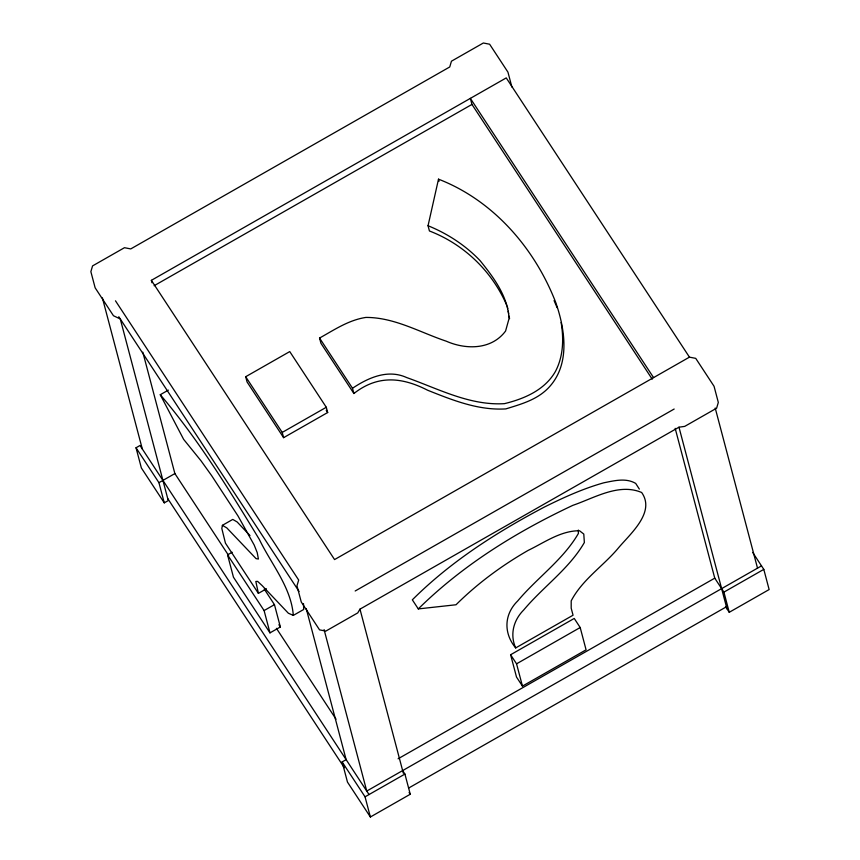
<?xml version="1.0" encoding="UTF-8"?>
<svg xmlns="http://www.w3.org/2000/svg" width="860" height="860" viewBox="0 0 860 860"><rect width="100%" height="100%" fill="white"/><g stroke="black" fill="none" stroke-linecap="round" stroke-linejoin="round"><path stroke-width="1.29" d="M249.991 535.576L237.156 521.966L232.759 519.418L222.396 525.331L221.826 528.524L225.449 543.165L258.398 593.379L266.46 588.778M428.043 225.728L438.503 179.17C493.382 200.391 534.802 248.357 555.754 302.494C565.375 330.175 570.524 365.532 547.852 388.494C536.393 400.007 520.891 404.243 505.852 408.898C478.44 410.596 452.683 400.212 427.71 390.268C401.835 377.024 377.669 374.831 353.89 393.514L320.941 343.301L319.554 338.055C334.357 329.799 348.784 319.995 365.898 317.426C394.428 317.329 419.831 332.336 446.243 341.183C466.152 349.923 491.64 349.794 505.583 331.035L509.098 318.383C507.54 296.012 493.629 277.382 479.998 260.537C465.4 245.283 447.555 233.662 428.043 225.728L429.43 230.975C463.841 244.175 492.038 271.223 506.658 305.063M689.451 357.147L506.25 77.905L151.36 280.338L334.572 559.57L689.451 357.147L695.729 358.362L714.058 386.29L718.315 402.426L716.616 408.199L684.721 426.388L678.981 427.194L359.974 609.149L357.749 612.9L325.843 631.089L319.565 629.875L301.247 601.957L296.979 585.811L298.678 580.048L115.477 300.806M639.346 489.103L635.701 483.417C625.908 477.644 614.244 480.719 603.849 482.793C583.123 488.598 563.493 497.542 544.262 507.11C496.628 532.243 450.618 561.623 412.338 599.828L418.293 608.912C462.723 565.063 516.581 531.77 572.867 505.336C594.292 498.037 618.813 482.793 641.657 492.49C656.019 512.807 629.133 534.705 617.437 549.121C602.462 566.589 581.951 580.134 571.201 600.861L571.191 608.17L573.05 615.212L515.688 647.924C503.594 633.379 503.831 614.502 517.741 600.914C537.124 577.769 563.182 559.785 578.404 533.447L578.339 530.072M154.123 285.724L471.957 104.425L470.356 98.373L653.568 377.615M222.396 525.331L226.782 527.879L256.076 558.645L258.409 559.021L257.226 552.647L254.205 545.068L238.005 515.957L211.571 475.526L200.939 460.702L183.642 439.363L160.272 394.729L168.334 390.128M245.68 376.723L289.755 351.579L326.295 407.274L327.681 412.52L283.606 437.665L247.067 381.969L245.68 376.723L282.22 432.419L283.606 437.665M511.883 87.043L507.948 72.143L489.619 44.215L483.341 43L451.446 61.2L449.748 66.962L130.752 248.916L124.474 247.701L92.568 265.901L90.87 271.663L95.138 287.81L113.456 315.727L120.271 318.963L168.259 500.584L164.271 502.853L141.362 467.947L136.03 447.77L140.019 445.491L369.037 794.543M164.271 502.853L158.939 482.675L174.881 473.581L142.814 352.181M353.89 393.514L352.503 388.269C368.392 377.615 387.925 368.929 406.78 377.604C438.535 388.86 469.807 405.759 504.465 403.652C524.406 398.782 544.853 390.042 555.495 371.348C563.375 356.276 563.88 338.947 561.118 322.478M282.22 432.419L326.295 407.274M264.235 589.057L274.458 604.655L280.36 626.962L269.986 632.874L233.447 577.178L227.556 554.872L232.157 552.249M269.986 632.874L264.095 610.568L274.458 604.655M258.398 593.379L255.828 581.467L257.624 581.392L262.128 585.585L288.358 613.223L293.314 615.394L303.688 609.482L303.515 603.634M355.18 590.992L674.175 409.027M510.603 654.739L574.233 618.447L580.188 627.52L586.079 649.827L522.45 686.119L516.505 677.046L510.603 654.739L516.559 663.823L522.45 686.119M402.63 770.582L404.92 774.075L410.252 794.253L370.38 817L347.472 782.095L342.14 761.917L346.129 759.638L306.214 608.536M516.559 663.823L580.188 627.52M398.083 758.789L714.757 578.157L675.175 428.344M761.508 565.88L366.747 791.06L324.091 629.617M370.38 817L365.048 796.822L404.92 774.075M763.798 569.374L769.13 589.551L729.248 612.298L723.916 592.121L763.798 569.374L752.672 552.421M408.597 788.082L726.431 606.784M418.293 608.912L456.026 604.763C477.483 583.446 501.982 565.407 528.19 550.368C544.541 542.488 560.634 530.663 579.511 530.749L583.789 534.06L584.359 542.52C569.137 568.868 543.079 586.842 523.697 609.998C513.474 620.189 509.733 634.615 515.688 647.924M160.272 394.729C198.273 439.256 228.964 489.469 259.301 539.37C271.169 563.966 291.207 587.348 293.314 615.394M471.957 104.425L652.224 379.185M714.757 578.157L723.916 592.121M725.485 606.558L729.248 612.298M319.554 338.055L352.503 388.269M326.219 410.295L327.681 412.52M118.798 316.727L299.065 591.476M409.102 792.511L410.252 794.253M278.898 624.736L280.36 626.962M174.881 473.581L228.599 555.442M276.425 628.337L336.023 719.175M227.556 554.872L264.095 610.568M136.03 447.77L158.939 482.675M342.14 761.917L365.048 796.822M167.721 498.563L344.312 767.711M554.076 300.591L557.14 307.74M715.208 408.016L757.52 568.159M678.981 427.194L726.958 608.805M438.503 179.17L439.051 181.277M359.974 609.149L403.318 773.183M151.36 280.338L151.994 282.757M102.394 297.882L142.308 448.985M507.282 306.235L507.744 308.719M508.195 311.202L508.658 313.696M509.109 316.179L509.571 318.662"/></g></svg>
